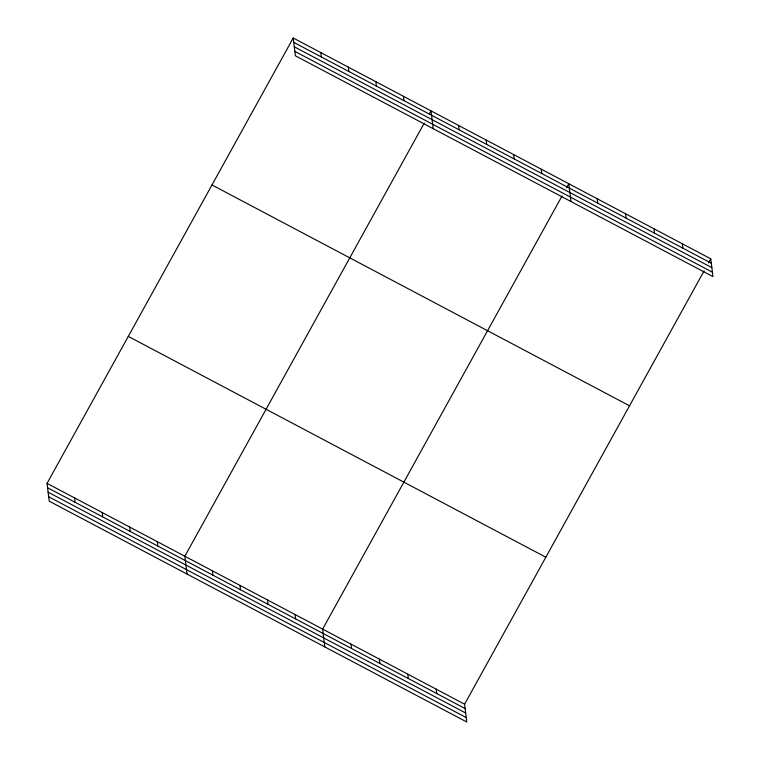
<?xml version="1.0" encoding="UTF-8"?>
<svg xmlns="http://www.w3.org/2000/svg" width="760" height="760" viewBox="0 0 760 760"><rect width="100%" height="100%" fill="white"/><g stroke="black" fill="none" stroke-linecap="round" stroke-linejoin="round"><path stroke-width="1.14" d="M704.054 270.988L464.597 704.197L466.783 722L49.229 501.172L47.044 483.369L293.217 38L710.771 258.827L712.956 276.63L295.402 55.803L293.217 38M424.289 123.034L184.832 556.244L187.017 574.047M429.333 113.914L431.015 110.874L433.2 128.677M562.077 195.909L322.63 629.119L324.815 646.922M566.561 187.796L568.803 183.749L570.988 201.542M708.529 262.884L710.771 258.827M293.759 42.38L711.312 263.207M294.3 46.806L711.854 267.634M294.861 51.376L712.414 272.194M211.983 184.975L629.536 405.802M128.279 336.395L545.832 557.222M47.044 483.369L464.597 704.197M47.576 487.749L465.139 708.577M48.117 492.185L465.68 713.003M48.678 496.745L466.241 717.573M682.375 243.808L682.917 248.188M653.989 228.788L654.521 233.177M625.594 213.778L626.126 218.158M597.198 198.759L597.74 203.138M541.244 169.166L541.785 173.546M513.684 154.593L514.225 158.973M486.124 140.02L486.666 144.4M458.565 125.448L459.106 129.827M403.455 96.302L403.987 100.681M375.896 81.719L376.428 86.108M436.202 689.178L436.743 693.567M348.337 67.146L348.868 71.526M407.806 674.167L408.348 678.547M320.777 52.573L321.309 56.953M379.42 659.148L379.952 663.528M351.025 644.138L351.557 648.517M295.07 614.545L295.611 618.925M267.51 599.972L268.052 604.352M239.951 585.39L240.493 589.769M212.391 570.817L212.933 575.197M157.273 541.671L157.814 546.05M129.713 527.098L130.255 531.477M102.153 512.525L102.695 516.904M74.603 497.942L75.135 502.331"/></g></svg>
